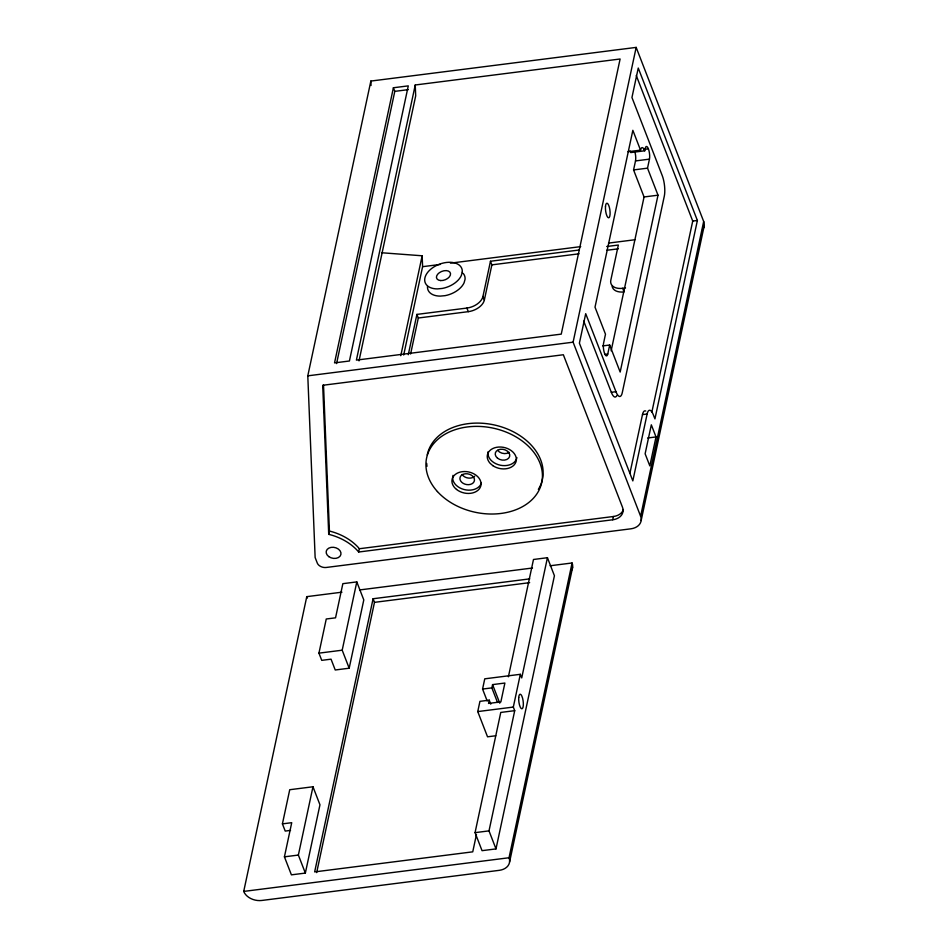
<?xml version="1.0" encoding="UTF-8"?>
<svg xmlns="http://www.w3.org/2000/svg" width="948" height="948" viewBox="0 0 948 948"><rect width="100%" height="100%" fill="white"/><g stroke="black" fill="none" stroke-linecap="round" stroke-linejoin="round"><path stroke-width="1.42" d="M703.677 221.465L640.611 516.233A14.718 10.748 12.1 0 1 630.858 528.818L326.302 567.461A7.359 5.38 12.1 0 1 319.95 566.051L319.215 565.529A7.359 5.38 12.1 0 1 317.236 562.946L315.139 557.543L307.792 375.835L370.858 81.066L636.167 47.4L703.677 221.465A14.718 10.748 12.1 0 1 702.551 229.629M393.396 87.761L334.537 362.883L349.421 360.998L408.28 85.877L393.396 87.761L394.795 91.364L336.564 363.594M415.248 84.988L356.401 360.11L561.252 334.123L620.111 59.001L415.248 84.988L415.686 95.89L359.008 360.88M550.101 565.766L572.082 562.982L509.029 857.75A14.718 10.748 12.1 0 1 499.264 870.335L261.861 900.458A14.718 10.748 12.1 0 1 243.719 891.416L306.773 596.648L341.955 592.18M328.719 534.376L322.699 385.291L563.349 354.753L622.469 507.192A14.718 10.748 12.1 0 1 612.716 519.777L358.64 552.02L357.692 550.847A48.265 35.266 12.1 0 0 330.615 534.826L328.719 534.376L329.418 531.105L323.517 384.971M282.421 823.871L289.733 789.72L312.97 786.769L319.962 804.793L305.351 873.084L291.403 874.85L284.424 856.838L291.723 822.686L282.421 823.871L285.218 831.076L290.538 830.401M318.943 653.148L326.254 618.997L335.545 617.823L342.856 583.672L356.804 581.906L363.795 599.918L349.184 668.21L335.236 669.987L331.042 659.168L321.739 660.353L318.943 653.148L342.192 650.198L356.804 581.906M358.64 552.02L359.339 548.738L358.391 547.565A48.265 35.266 12.1 0 0 331.314 531.544L329.418 531.105M400.779 355.701L422.156 255.782L381.57 252.749M403.694 355.014L422.595 266.684L422.156 255.782M305.351 873.084L298.371 855.06L312.97 786.769M408.28 354.718L416.907 314.404L466.89 308.064A14.718 9.065 -21.2 0 0 482.947 296.463L490.471 261.257L579.11 250.011M410.603 353.995L418.305 318.007L416.907 314.404M529.719 578.873L373.085 598.745L314.653 871.899L472.744 851.837L476.465 834.465M316.668 872.61L374.484 602.347L373.085 598.745M418.305 318.007L468.288 311.667A14.718 9.065 -21.2 0 0 484.345 300.078L491.87 264.859L490.471 261.257M495.745 735.766L487.533 736.809L477.745 711.581L479.937 701.342L489.239 700.169L490.78 704.151M487.201 701.01L482.568 689.066L484.76 678.827L520.322 674.312L521.72 677.915L547.434 557.708L533.487 559.486L508.401 676.789M489.239 700.169L488.54 703.44L500.864 701.875L504.893 683.046L492.569 684.61L491.87 687.881L497.534 702.492M640.611 516.233L573.102 342.181L636.167 47.4M547.434 557.708L554.426 575.732L495.994 848.898L482.046 850.664L475.055 832.64L500.769 712.434L514.717 710.668L513.318 707.066L520.322 674.312M495.994 848.898L489.002 830.875L514.717 710.668M611.14 350.819L644.059 196.959L633.572 169.929L635.504 160.923A7.359 2.169 82.8 0 0 634.959 152.166M630.005 150.922A9.812 2.891 82.8 0 1 630.775 152.569L644.735 150.791L645.256 148.338A7.359 2.169 82.8 0 1 648.396 148.836A7.359 2.169 82.8 0 1 649.451 159.146L647.52 168.163L658.007 195.193L620.17 372.054L609.683 345.025L602.715 345.913M604.966 354.386L607.763 354.031L609.683 345.025M509.574 862.028L572.628 567.248M612.716 519.777L613.415 516.506A14.718 10.748 12.1 0 0 623.405 509.562M629.993 472.945L642.483 414.608A14.718 4.349 82.8 0 1 645.789 411.041M647.129 414.015L632.826 480.897L579.394 343.164L585.71 313.681L615.963 391.702A14.718 4.349 82.8 0 0 622.267 392.697L664.299 196.177A14.718 4.349 82.8 0 0 662.214 175.534L631.949 97.514L638.253 68.043L697.384 220.469L654.938 418.898L653.421 414.999A14.718 4.349 82.8 0 0 647.129 414.015L642.483 414.608M651.833 412.238L692.727 221.062L636.262 75.496M656.016 436.933L649.83 465.883L645.126 453.784L651.323 424.822L656.016 436.933L647.65 438M641.156 520.511L704.222 225.731M474.675 476.252L473.419 477.2A7.359 5.38 12.1 0 1 464.579 476.808L463.145 475.73A7.359 5.38 12.1 0 1 462.079 474.45M394.795 91.364L408.315 89.645M644.213 149.357L648.396 148.836M627.979 151.727L640.528 150.139A9.812 2.891 82.8 0 1 644.735 150.791M635.504 160.923L649.451 159.146M633.572 169.929L647.52 168.163M644.059 196.959L658.007 195.193M692.727 221.062L697.384 220.469M422.595 266.684L440.168 264.456M450.419 263.153L580.733 246.622M608.557 243.091L634.911 239.749M606.72 246.516L618.345 245.034L610.808 280.241A14.718 9.065 -21.2 0 0 622.658 288.299L624.057 291.901A14.718 9.065 -21.2 0 1 612.135 286.332M491.87 264.859L579.05 253.803M606.661 250.296L618.286 248.826M622.658 288.299L625.514 287.943M307.792 375.835L573.102 342.181M583.707 321.123L611.318 392.294L615.963 391.702M359.339 548.738L613.415 516.506M359.541 589.952L532.503 568.006M374.484 602.347L529.648 582.664M482.568 689.066L491.87 687.881M477.745 711.581L513.318 707.066M284.424 856.838L298.371 855.06M475.055 832.64L489.002 830.875M243.719 891.416L509.029 857.75M640.528 150.139L632.849 130.314L595.012 307.176L605.488 334.206L603.568 343.223A7.359 2.169 82.8 0 0 604.611 353.533A7.359 2.169 82.8 0 0 607.763 354.031M482.947 296.463L484.345 300.078M466.89 308.064L468.288 311.667M492.569 684.61L499.774 703.191M342.192 650.198L349.184 668.21M370.858 81.066L371.035 85.498M509.195 452.374A7.359 5.38 12.1 0 1 497.7 450.383M463.157 273.38A19.624 12.075 -21.2 0 1 465.053 279.34L464.093 282.788A19.624 12.075 -21.2 0 1 445.062 295.658L440.251 296.108A19.624 12.075 -21.2 0 1 427.512 286.26M572.082 562.982A14.718 10.748 12.1 0 1 570.969 571.146M307.436 598.034A14.718 10.748 12.1 0 1 306.773 596.648M481.371 483.089A14.718 10.748 12.1 0 1 463.856 489.464A14.718 10.748 12.1 0 1 453.014 475.339M516.909 457.611A14.718 10.748 12.1 0 1 500.449 465.243A14.718 10.748 12.1 0 1 488.066 451.758M615.999 396.75A14.718 4.349 82.8 0 1 611.318 392.294M616.923 395.458A14.718 4.349 82.8 0 1 616.484 396.217M427.003 466.286A58.871 43.015 12.1 0 1 426.695 463.43M427.24 454.957A58.871 43.015 12.1 0 1 500.84 426.683A58.871 43.015 12.1 0 1 538.357 489.381M462.257 272.135L461.309 275.584A19.624 12.075 -21.2 0 1 442.266 288.441L437.455 288.903A19.624 12.075 -21.2 0 1 425.225 276.757A19.624 12.075 -21.2 0 1 446.342 262.478A19.624 12.075 -21.2 0 1 462.257 272.135M462.375 474.675L461.119 475.623A7.359 5.38 12.1 0 0 461.747 482.283L463.181 483.35A7.359 5.38 12.1 0 0 472.021 483.753L473.265 482.805A7.359 5.38 12.1 0 0 472.649 476.145L471.215 475.078A7.359 5.38 12.1 0 0 462.375 474.675M492.806 465.634L490.152 463.347A14.718 10.748 12.1 0 1 498.778 447.041A14.718 10.748 12.1 0 1 515.985 461.795A14.718 10.748 12.1 0 1 492.806 465.634M497.499 458.157A7.359 5.38 12.1 0 0 509.586 456.616A7.359 5.38 12.1 0 0 500.402 449.281A7.359 5.38 12.1 0 0 497.499 458.157M440.666 280.561A7.359 4.527 -21.2 0 0 450.501 273.462A7.359 4.527 -21.2 0 0 439.303 272.74A7.359 4.527 -21.2 0 0 440.666 280.561M518.722 697.55A7.359 2.169 82.8 0 0 521.755 708.796A7.359 2.169 82.8 0 0 522.573 698.155A7.359 2.169 82.8 0 0 518.722 697.55M605.476 206.557A7.359 2.169 82.8 0 0 608.509 217.815A7.359 2.169 82.8 0 0 609.327 207.162A7.359 2.169 82.8 0 0 605.476 206.557M328.766 556.606A7.501 5.487 12.1 0 0 340.889 554.556A7.501 5.487 12.1 0 0 331.077 547.387A7.501 5.487 12.1 0 0 328.766 556.606M456.509 489.429A14.718 10.748 12.1 0 0 480.672 486.36A14.718 10.748 12.1 0 0 462.304 471.677A14.718 10.748 12.1 0 0 456.509 489.429M437.407 491.55A58.871 43.015 12.1 0 0 537.658 492.664A58.871 43.015 12.1 0 0 477.484 426.375A58.871 43.015 12.1 0 0 437.407 491.55"/></g></svg>
